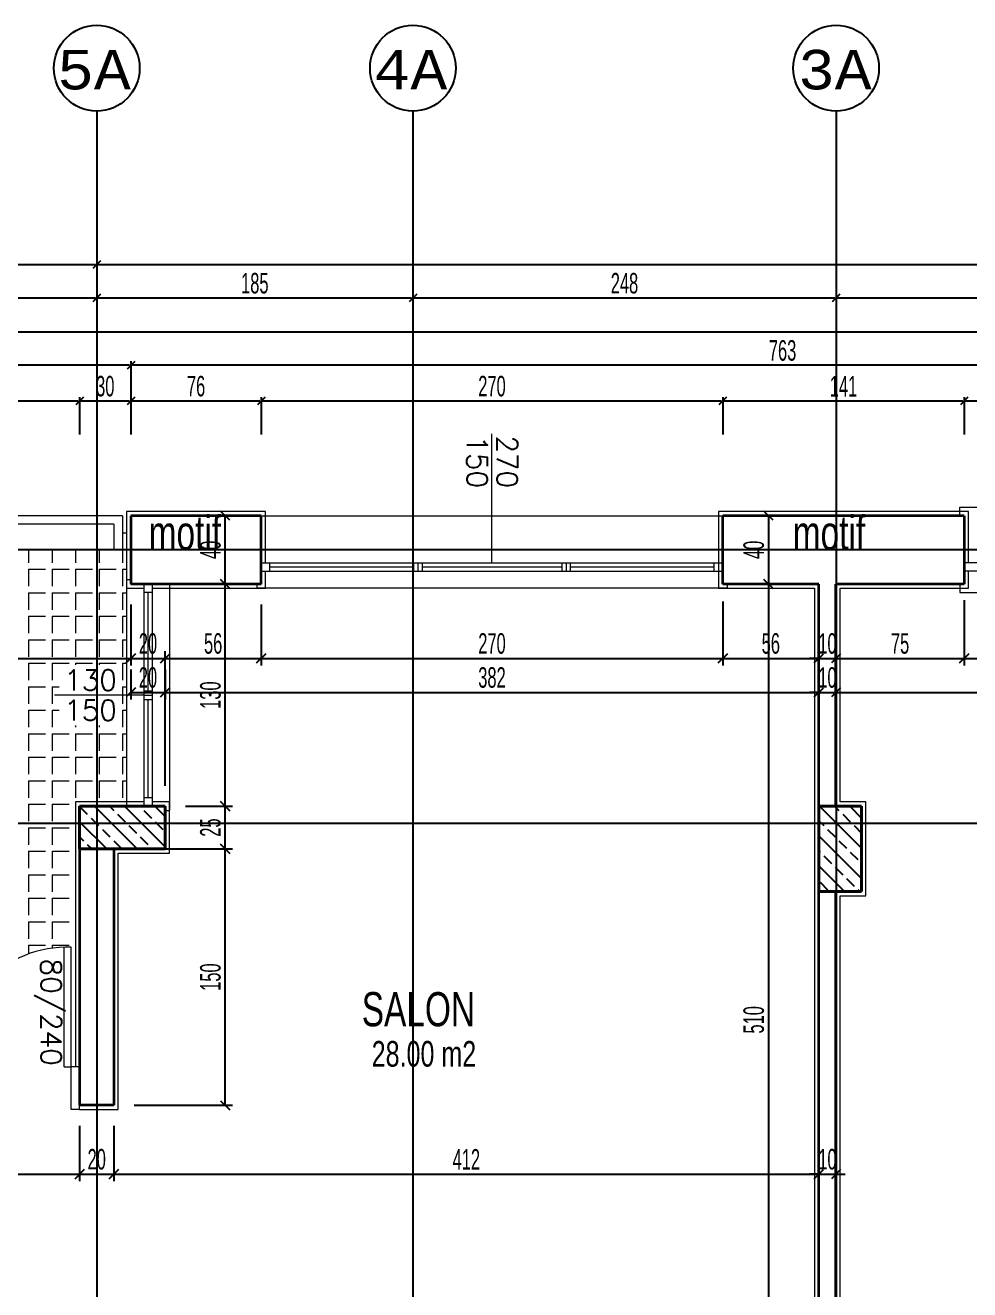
# Model space of a CAD drawing. Header units: inches. Extents: x -7543 to -822, y 102837 to 190349.
# Drawn here: x -831.6242 to -831.5137, y 102837.1038 to 102837.2518 of the extents above; entities that cross this region are included whole.
import ezdxf

# ---------------------------------------------------------------- set-up
doc = ezdxf.new("R2010")
doc.units = ezdxf.units.IN
doc.header["$MEASUREMENT"] = 0
doc.linetypes.add('DASHDOTX2', pattern=[2, 1, -0.5, 0, -0.5])
doc.layers.get('0').update_dxf_attribs({"lineweight": 25})
doc.layers.get('Defpoints').update_dxf_attribs({"lineweight": 25})
for name, color, linetype, lineweight in [('AKS', 1, 'Continuous', 25), ('ICOL', 55, 'Continuous', 25), ('İZ DÜŞÜM', 253, 'Continuous', 20), ('KOLON', 2, 'Continuous', 40), ('SIVA', 150, 'Continuous', 15), ('TARAMA', 8, 'Continuous', 25), ('YAZI', 7, 'Continuous', 25)]:
    doc.layers.add(name, color=color, linetype=linetype, lineweight=lineweight)
for name, color, linetype, lineweight, true_color in [('BALKON', 7, 'Continuous', 20, 0xffaaa9), ('DUVAR', 7, 'Continuous', 35, 0xfc4642), ('KAPI', 7, 'Continuous', 18, 0xffb360), ('PENCERE', 7, 'Continuous', 18, 0xffb360)]:
    doc.layers.add(name, color=color, linetype=linetype, lineweight=lineweight, true_color=true_color)
doc.styles.add('arıal', font='arial.ttf', dxfattribs={"width": 0.7})
doc.styles.add('ISIM', font='monos.ttf', dxfattribs={"width": 1.1, "height": 200})
doc.styles.add('OLCU', font='tromand.shx', dxfattribs={"width": 0.6, "height": 12})
doc.styles.add('TXTX', font='TXTX')

# ---------------------------------------------------------------- blocks, each defined once
blk = doc.blocks.new('_Oblique')
at = {"color": 0, "linetype": 'ByBlock', "lineweight": -2}
blk.add_line((-0.5, -0.5), (0.5, 0.5), dxfattribs=at)
blk = doc.blocks.new('E')
at = {"layer": 'ICOL'}
for p, q in [((0, -3.000000000002046), (0, 25)), ((-2.828427124746668, -2.828427124748032), (2.82842712474303, 2.828427124744394))]:
    blk.add_line(p, q, dxfattribs=at)
blk = doc.blocks.new('D')
at = {"layer": 'ICOL'}
for p, q in [((2.828427124746668, 2.828427124748032), (-2.82842712474303, -2.828427124744394)), ((0, 3.000000000002046), (0, -25))]:
    blk.add_line(p, q, dxfattribs=at)

msp = doc.modelspace()

# ---------------------------------------------------------------- linework, layer by layer
at = {"layer": 'AKS', "linetype": 'DASHDOTX2', "ltscale": 10}
for p, q in [((-831.615877394348, 102837.241780972), (-831.615877394348, 102836.7293249838)), ((-831.5788773943481, 102837.241780972), (-831.5788773943481, 102836.7293249838)), ((-831.5293657724994, 102837.241780972), (-831.5293657724994, 102836.7293249838)), ((-831.6986646402642, 102837.1584307916), (-831.3280608453938, 102837.1584307916))]:
    msp.add_line(p, q, dxfattribs=at)
at = {"layer": 'AKS', "color": 0}
for centre in [(-831.615877394348, 102837.246800972), (-831.5788773943481, 102837.246800972), (-831.5293657724994, 102837.246800972)]:
    msp.add_circle(centre, 0.005019999999999998, dxfattribs=at)
at = {"layer": 'BALKON'}
for p, q in [((-831.6128773943481, 102837.1944307916), (-831.6408773943481, 102837.1944307916)), ((-831.6128773943481, 102837.1944307916), (-831.6128773943481, 102837.1904307916)), ((-831.613877394348, 102837.1934307916), (-831.6408773943481, 102837.1934307916)), ((-831.613877394348, 102837.1934307916), (-831.613877394348, 102837.1904307916)), ((-831.6128773943481, 102837.1904307916), (-831.6408773943481, 102837.1904307916))]:
    msp.add_line(p, q, dxfattribs=at)
at = {"layer": 'Defpoints', "color": 4}
for p, q in [((-831.6128784286427, 102837.1904307916), (-831.6408784286427, 102837.1904307916)), ((-831.4583784286426, 102837.1904307916), (-831.6128784286427, 102837.1904307916))]:
    msp.add_line(p, q, dxfattribs=at)
at = {"layer": 'Defpoints', "color": 6}
for p, q in [((-831.6128784286427, 102837.1904307916), (-831.6408784286427, 102837.1904307916)), ((-831.4583784286426, 102837.1904307916), (-831.6128784286427, 102837.1904307916))]:
    msp.add_line(p, q, dxfattribs=at)
at = {"layer": 'DUVAR'}
for p, q in [((-831.6118773943481, 102837.1944307916), (-831.6118773943481, 102837.1864307916)), ((-831.596627394348, 102837.1944307916), (-831.6118773943481, 102837.1944307916)), ((-831.596627394348, 102837.1864307916), (-831.596627394348, 102837.1944307916)), ((-831.5143773943481, 102837.1944307916), (-831.5426273943481, 102837.1944307916)), ((-831.5426273943481, 102837.1864307916), (-831.5426273943481, 102837.1944307916)), ((-831.5143773943481, 102837.1944307916), (-831.5143773943481, 102837.1864307916)), ((-831.596627394348, 102837.1864307916), (-831.6118773943481, 102837.1864307916)), ((-831.531377394348, 102837.1864307916), (-831.5426273943481, 102837.1864307916)), ((-831.531377394348, 102837.1604307916), (-831.531377394348, 102837.1864307916)), ((-831.5143773943481, 102837.1864307916), (-831.5293773943481, 102837.1864307916)), ((-831.5293773943481, 102837.1604307916), (-831.5293773943481, 102837.1864307916)), ((-831.617877394348, 102837.1554307916), (-831.617877394348, 102837.1254307916)), ((-831.613877394348, 102837.1554307916), (-831.613877394348, 102837.1254307916)), ((-831.531377394348, 102837.0824307916), (-831.531377394348, 102837.1504307916)), ((-831.5293773943481, 102837.0844307916), (-831.5293773943481, 102837.1504307916)), ((-831.613877394348, 102837.1254307916), (-831.617877394348, 102837.1254307916))]:
    msp.add_line(p, q, dxfattribs=at)
at = {"layer": 'ICOL'}
for p, q in [((-831.616033394348, 102837.2237971668), (-831.6517213943481, 102837.2237971668)), ((-831.4075333943481, 102837.2237971668), (-831.615721394348, 102837.2237971668)), ((-831.616033394348, 102837.2198971668), (-831.6517213943481, 102837.2198971668)), ((-831.579033394348, 102837.2198971668), (-831.615721394348, 102837.2198971668)), ((-831.5295217724995, 102837.2198971668), (-831.5787213943481, 102837.2198971668)), ((-831.463533394348, 102837.2198971668), (-831.5292097724995, 102837.2198971668)), ((-831.371533394348, 102837.2159164131), (-831.6517213943481, 102837.2159164131)), ((-831.612033394348, 102837.2120286291), (-831.6517213943481, 102837.2120286291)), ((-831.459533394348, 102837.2120286291), (-831.611721394348, 102837.2120286291)), ((-831.618033394348, 102837.2078466737), (-831.6337213943481, 102837.2078466737)), ((-831.612033394348, 102837.2078466737), (-831.6177213943481, 102837.2078466737)), ((-831.596783394348, 102837.2078466737), (-831.611721394348, 102837.2078466737)), ((-831.542783394348, 102837.2078466737), (-831.5964713943481, 102837.2078466737)), ((-831.5145333943481, 102837.2078466737), (-831.542471394348, 102837.2078466737)), ((-831.4785333943481, 102837.2078466737), (-831.514221394348, 102837.2078466737)), ((-831.600835300895, 102837.1864307916), (-831.600835300895, 102837.1944307916)), ((-831.5372656394459, 102837.1944307916), (-831.5372656394459, 102837.1864307916)), ((-831.600835300895, 102837.1604307916), (-831.600835300895, 102837.1864307916)), ((-831.5372656394459, 102837.1864307916), (-831.5372656394459, 102837.0844307916)), ((-831.647877394348, 102837.1777344196), (-831.6118773943481, 102837.1777344196)), ((-831.6118773943481, 102837.1777344196), (-831.6078773943481, 102837.1777344196)), ((-831.6078773943481, 102837.1777344196), (-831.596627394348, 102837.1777344196)), ((-831.596627394348, 102837.1777344196), (-831.5426273943481, 102837.1777344196)), ((-831.5426273943481, 102837.1777344196), (-831.531377394348, 102837.1777344196)), ((-831.531377394348, 102837.1777344196), (-831.5324573943481, 102837.1777344196)), ((-831.531377394348, 102837.1777344196), (-831.5293773943481, 102837.1777344196)), ((-831.5293773943481, 102837.1777344196), (-831.5143773943481, 102837.1777344196)), ((-831.5293773943481, 102837.1777344196), (-831.5282973943481, 102837.1777344196)), ((-831.5143773943481, 102837.1777344196), (-831.4783773943481, 102837.1777344196)), ((-831.6118773943481, 102837.1737554853), (-831.6078773943481, 102837.1737554853)), ((-831.6078773943481, 102837.1737554853), (-831.531377394348, 102837.1737554853)), ((-831.531377394348, 102837.1737554853), (-831.5324573943481, 102837.1737554853)), ((-831.531377394348, 102837.1737554853), (-831.5293773943481, 102837.1737554853)), ((-831.5293773943481, 102837.1737554853), (-831.4633773943481, 102837.1737554853)), ((-831.5293773943481, 102837.1737554853), (-831.5282973943481, 102837.1737554853)), ((-831.600835300895, 102837.1554307916), (-831.600835300895, 102837.1604307916)), ((-831.600835300895, 102837.1254307916), (-831.600835300895, 102837.1554307916)), ((-831.633877394348, 102837.1173748944), (-831.617877394348, 102837.1173748944)), ((-831.617877394348, 102837.1173748944), (-831.613877394348, 102837.1173748944)), ((-831.613877394348, 102837.1173748944), (-831.531377394348, 102837.1173748944)), ((-831.531377394348, 102837.1173748944), (-831.5324573943481, 102837.1173748944)), ((-831.531377394348, 102837.1173748944), (-831.5293773943481, 102837.1173748944)), ((-831.5293773943481, 102837.1173748944), (-831.5282973943481, 102837.1173748944))]:
    msp.add_line(p, q, dxfattribs=at)
at = {"layer": 'ICOL', "color": 53}
for p, q in [((-831.59985889854, 102837.1944307916), (-831.599995300895, 102837.1944307916)), ((-831.5388866835667, 102837.1944307916), (-831.5381056394458, 102837.1944307916)), ((-831.6004482287447, 102837.1864307916), (-831.599995300895, 102837.1864307916)), ((-831.6004482287447, 102837.1864307916), (-831.599995300895, 102837.1864307916)), ((-831.5388866835667, 102837.1864307916), (-831.5381056394458, 102837.1864307916)), ((-831.5388866835667, 102837.1864307916), (-831.5381056394458, 102837.1864307916)), ((-831.6118773943481, 102837.1840307916), (-831.6118773943481, 102837.1768944196)), ((-831.6118773943481, 102837.1840307916), (-831.6118773943481, 102837.1768944196)), ((-831.596627394348, 102837.1840307916), (-831.596627394348, 102837.1768944196)), ((-831.596627394348, 102837.1840307916), (-831.596627394348, 102837.1768944196)), ((-831.5426273943481, 102837.1843785714), (-831.5426273943481, 102837.1768944196)), ((-831.5426273943481, 102837.1843785714), (-831.5426273943481, 102837.1768944196)), ((-831.5143773943481, 102837.1845487428), (-831.5143773943481, 102837.1768944196)), ((-831.5143773943481, 102837.1845487428), (-831.5143773943481, 102837.1768944196)), ((-831.531377394348, 102837.1797455199), (-831.531377394348, 102837.1785744196)), ((-831.531377394348, 102837.1797455199), (-831.531377394348, 102837.1785744196)), ((-831.6078773943481, 102837.1628307916), (-831.6078773943481, 102837.1785744196)), ((-831.6078773943481, 102837.1628307916), (-831.6078773943481, 102837.1785744196)), ((-831.5293773943481, 102837.1792344196), (-831.5293773943481, 102837.1729154853)), ((-831.5293773943481, 102837.1792344196), (-831.5293773943481, 102837.1729154853)), ((-831.5293773943481, 102837.17920535), (-831.5293773943481, 102837.1785744196)), ((-831.5293773943481, 102837.17920535), (-831.5293773943481, 102837.1785744196)), ((-831.6118773943481, 102837.1764128795), (-831.6118773943481, 102837.1729154853)), ((-831.6078773943481, 102837.1764128795), (-831.6078773943481, 102837.1729154853)), ((-831.6078773943481, 102837.1764128795), (-831.6078773943481, 102837.1729154853)), ((-831.531377394348, 102837.1722124272), (-831.531377394348, 102837.1729154853)), ((-831.531377394348, 102837.1722124272), (-831.531377394348, 102837.1729154853)), ((-831.6054773943481, 102837.1604307916), (-831.599995300895, 102837.1604307916)), ((-831.6054773943481, 102837.1604307916), (-831.599995300895, 102837.1604307916)), ((-831.6114773943481, 102837.1554307916), (-831.599995300895, 102837.1554307916)), ((-831.6114773943481, 102837.1554307916), (-831.599995300895, 102837.1554307916)), ((-831.6114773943481, 102837.1254307916), (-831.599995300895, 102837.1254307916)), ((-831.617877394348, 102837.1230307916), (-831.617877394348, 102837.1165348944)), ((-831.617877394348, 102837.1230307916), (-831.617877394348, 102837.1165348944)), ((-831.613877394348, 102837.1230307916), (-831.613877394348, 102837.1165348944)), ((-831.613877394348, 102837.1230307916), (-831.613877394348, 102837.1165348944)), ((-831.531377394348, 102837.1197748944), (-831.531377394348, 102837.1182148944)), ((-831.531377394348, 102837.1197748944), (-831.531377394348, 102837.1182148944)), ((-831.5293773943481, 102837.1197748944), (-831.5293773943481, 102837.1182148944))]:
    msp.add_line(p, q, dxfattribs=at)
at = {"layer": 'İZ DÜŞÜM'}
for p, q in [((-831.6128773943481, 102837.1924307916), (-831.6123773943481, 102837.1924307916)), ((-831.6238593845859, 102837.1904307916), (-831.6238593845859, 102837.1889187661)), ((-831.6211093845859, 102837.1904307916), (-831.6211093845859, 102837.1889187661)), ((-831.6183593845859, 102837.1904307916), (-831.6183593845859, 102837.1889187661)), ((-831.6156093845859, 102837.1904307916), (-831.6156093845859, 102837.1889187661)), ((-831.6128593845859, 102837.1904307916), (-831.6128593845859, 102837.1889187661)), ((-831.6238593845859, 102837.1881687661), (-831.6238593845859, 102837.1861687661)), ((-831.6238593845859, 102837.1881687661), (-831.621859384586, 102837.1881687661)), ((-831.6211093845859, 102837.1881687661), (-831.6211093845859, 102837.1861687661)), ((-831.6211093845859, 102837.1881687661), (-831.619109384586, 102837.1881687661)), ((-831.6183593845859, 102837.1881687661), (-831.6183593845859, 102837.1861687661)), ((-831.6183593845859, 102837.1881687661), (-831.616359384586, 102837.1881687661)), ((-831.6156093845859, 102837.1881687661), (-831.6156093845859, 102837.1861687661)), ((-831.6156093845859, 102837.1881687661), (-831.613609384586, 102837.1881687661)), ((-831.6128593845859, 102837.1881687661), (-831.6128593845859, 102837.1861687661)), ((-831.6128593845859, 102837.1881687661), (-831.6123773943481, 102837.1881687661)), ((-831.6238593845859, 102837.1854187661), (-831.6238593845859, 102837.1834187661)), ((-831.6238593845859, 102837.1854187661), (-831.621859384586, 102837.1854187661)), ((-831.6211093845859, 102837.1854187661), (-831.6211093845859, 102837.1834187661)), ((-831.6211093845859, 102837.1854187661), (-831.619109384586, 102837.1854187661)), ((-831.6183593845859, 102837.1854187661), (-831.6183593845859, 102837.1834187661)), ((-831.6183593845859, 102837.1854187661), (-831.616359384586, 102837.1854187661)), ((-831.6156093845859, 102837.1854187661), (-831.6156093845859, 102837.1834187661)), ((-831.6156093845859, 102837.1854187661), (-831.613609384586, 102837.1854187661)), ((-831.6128593845859, 102837.1854187661), (-831.6128593845859, 102837.1834187661)), ((-831.6128593845859, 102837.1854187661), (-831.6123773943481, 102837.1854187661)), ((-831.6238593845859, 102837.1826687661), (-831.6238593845859, 102837.1806687661)), ((-831.6238593845859, 102837.1826687661), (-831.621859384586, 102837.1826687661)), ((-831.6211093845859, 102837.1826687661), (-831.6211093845859, 102837.1806687661)), ((-831.6211093845859, 102837.1826687661), (-831.619109384586, 102837.1826687661)), ((-831.6183593845859, 102837.1826687661), (-831.6183593845859, 102837.1806687661)), ((-831.6183593845859, 102837.1826687661), (-831.616359384586, 102837.1826687661)), ((-831.6156093845859, 102837.1826687661), (-831.6156093845859, 102837.1806687661)), ((-831.6156093845859, 102837.1826687661), (-831.613609384586, 102837.1826687661)), ((-831.6128593845859, 102837.1826687661), (-831.6128593845859, 102837.1806687661)), ((-831.6128593845859, 102837.1826687661), (-831.6123773943481, 102837.1826687661)), ((-831.6238593845859, 102837.1799187661), (-831.6238593845859, 102837.1779187661)), ((-831.6238593845859, 102837.1799187661), (-831.621859384586, 102837.1799187661)), ((-831.6211093845859, 102837.1799187661), (-831.6211093845859, 102837.1779187661)), ((-831.6211093845859, 102837.1799187661), (-831.619109384586, 102837.1799187661)), ((-831.6183593845859, 102837.1799187661), (-831.6183593845859, 102837.1779187661)), ((-831.6183593845859, 102837.1799187661), (-831.616359384586, 102837.1799187661)), ((-831.6156093845859, 102837.1799187661), (-831.6156093845859, 102837.1779187661)), ((-831.6156093845859, 102837.1799187661), (-831.613609384586, 102837.1799187661)), ((-831.6128593845859, 102837.1799187661), (-831.6128593845859, 102837.1779187661)), ((-831.6128593845859, 102837.1799187661), (-831.6123773943481, 102837.1799187661)), ((-831.6238593845859, 102837.1771687661), (-831.6238593845859, 102837.1751687661)), ((-831.6238593845859, 102837.1771687661), (-831.621859384586, 102837.1771687661)), ((-831.6211093845859, 102837.1771687661), (-831.6211093845859, 102837.1751687661)), ((-831.6211093845859, 102837.1771687661), (-831.619109384586, 102837.1771687661)), ((-831.6183593845859, 102837.1771687661), (-831.6183593845859, 102837.1769747283)), ((-831.6183593845859, 102837.1771687661), (-831.616359384586, 102837.1771687661)), ((-831.6156093845859, 102837.1771687661), (-831.6156093845859, 102837.1769747283)), ((-831.6156093845859, 102837.1771687661), (-831.613609384586, 102837.1771687661)), ((-831.6128593845859, 102837.1771687661), (-831.6128593845859, 102837.1751687661)), ((-831.6128593845859, 102837.1771687661), (-831.6123773943481, 102837.1771687661)), ((-831.6238593845859, 102837.1744187661), (-831.6238593845859, 102837.1724187661)), ((-831.6238593845859, 102837.1744187661), (-831.621859384586, 102837.1744187661)), ((-831.6211093845859, 102837.1744187661), (-831.6211093845859, 102837.1724187661)), ((-831.6211093845859, 102837.1744187661), (-831.6202864222641, 102837.1744187661)), ((-831.6128593845859, 102837.1744187661), (-831.6128593845859, 102837.1724187661)), ((-831.6128593845859, 102837.1744187661), (-831.6123773943481, 102837.1744187661)), ((-831.6238593845859, 102837.1716687661), (-831.6238593845859, 102837.1696687661)), ((-831.6238593845859, 102837.1716687661), (-831.621859384586, 102837.1716687661)), ((-831.6211093845859, 102837.1716687661), (-831.6211093845859, 102837.1696687661)), ((-831.6211093845859, 102837.1716687661), (-831.6202864222641, 102837.1716687661)), ((-831.6128593845859, 102837.1716687661), (-831.6128593845859, 102837.1696687661)), ((-831.6128593845859, 102837.1716687661), (-831.6123773943481, 102837.1716687661)), ((-831.6183593845859, 102837.1698581815), (-831.6183593845859, 102837.1696687661)), ((-831.6156093845859, 102837.1698581815), (-831.6156093845859, 102837.1696687661)), ((-831.6238593845859, 102837.1689187661), (-831.6238593845859, 102837.1669187661)), ((-831.6238593845859, 102837.1689187661), (-831.621859384586, 102837.1689187661)), ((-831.6211093845859, 102837.1689187661), (-831.6211093845859, 102837.1669187661)), ((-831.6211093845859, 102837.1689187661), (-831.619109384586, 102837.1689187661)), ((-831.6183593845859, 102837.1689187661), (-831.6183593845859, 102837.1669187661)), ((-831.6183593845859, 102837.1689187661), (-831.616359384586, 102837.1689187661)), ((-831.6156093845859, 102837.1689187661), (-831.6156093845859, 102837.1669187661)), ((-831.6156093845859, 102837.1689187661), (-831.613609384586, 102837.1689187661)), ((-831.6128593845859, 102837.1689187661), (-831.6128593845859, 102837.1669187661)), ((-831.6128593845859, 102837.1689187661), (-831.6123773943481, 102837.1689187661)), ((-831.6238593845859, 102837.1661687661), (-831.6238593845859, 102837.1641687661)), ((-831.6238593845859, 102837.1661687661), (-831.621859384586, 102837.1661687661)), ((-831.6211093845859, 102837.1661687661), (-831.6211093845859, 102837.1641687661)), ((-831.6211093845859, 102837.1661687661), (-831.619109384586, 102837.1661687661)), ((-831.6183593845859, 102837.1661687661), (-831.6183593845859, 102837.1641687661)), ((-831.6183593845859, 102837.1661687661), (-831.616359384586, 102837.1661687661)), ((-831.6156093845859, 102837.1661687661), (-831.6156093845859, 102837.1641687661)), ((-831.6156093845859, 102837.1661687661), (-831.613609384586, 102837.1661687661)), ((-831.6128593845859, 102837.1661687661), (-831.6128593845859, 102837.1641687661)), ((-831.6128593845859, 102837.1661687661), (-831.6123773943481, 102837.1661687661)), ((-831.6238593845859, 102837.1634187661), (-831.6238593845859, 102837.1614187661)), ((-831.6238593845859, 102837.1634187661), (-831.621859384586, 102837.1634187661)), ((-831.6211093845859, 102837.1634187661), (-831.6211093845859, 102837.1614187661)), ((-831.6211093845859, 102837.1634187661), (-831.619109384586, 102837.1634187661)), ((-831.6183593845859, 102837.1634187661), (-831.6183593845859, 102837.1614187661)), ((-831.6183593845859, 102837.1634187661), (-831.616359384586, 102837.1634187661)), ((-831.6156093845859, 102837.1634187661), (-831.6156093845859, 102837.1614187661)), ((-831.6156093845859, 102837.1634187661), (-831.613609384586, 102837.1634187661)), ((-831.6128593845859, 102837.1634187661), (-831.6128593845859, 102837.1614187661)), ((-831.6128593845859, 102837.1634187661), (-831.6123773943481, 102837.1634187661)), ((-831.6238593845859, 102837.1606687661), (-831.6238593845859, 102837.1586687661)), ((-831.6238593845859, 102837.1606687661), (-831.621859384586, 102837.1606687661)), ((-831.6211093845859, 102837.1606687661), (-831.6211093845859, 102837.1586687661)), ((-831.6211093845859, 102837.1606687661), (-831.619109384586, 102837.1606687661)), ((-831.6238593845859, 102837.1579187661), (-831.6238593845859, 102837.1559187661)), ((-831.6238593845859, 102837.1579187661), (-831.621859384586, 102837.1579187661)), ((-831.6211093845859, 102837.1579187661), (-831.6211093845859, 102837.1559187661)), ((-831.6211093845859, 102837.1579187661), (-831.619109384586, 102837.1579187661)), ((-831.6238593845859, 102837.1551687661), (-831.6238593845859, 102837.1531687661)), ((-831.6238593845859, 102837.1551687661), (-831.621859384586, 102837.1551687661)), ((-831.6211093845859, 102837.1551687661), (-831.6211093845859, 102837.1531687661)), ((-831.6211093845859, 102837.1551687661), (-831.619109384586, 102837.1551687661)), ((-831.6238593845859, 102837.1524187661), (-831.6238593845859, 102837.1504187661)), ((-831.6238593845859, 102837.1524187661), (-831.621859384586, 102837.1524187661)), ((-831.6211093845859, 102837.1524187661), (-831.6211093845859, 102837.1504187661)), ((-831.6211093845859, 102837.1524187661), (-831.619109384586, 102837.1524187661)), ((-831.6238593845859, 102837.1496687661), (-831.6238593845859, 102837.1476687661)), ((-831.6238593845859, 102837.1496687661), (-831.621859384586, 102837.1496687661)), ((-831.6211093845859, 102837.1496687661), (-831.6211093845859, 102837.1476687661)), ((-831.6211093845859, 102837.1496687661), (-831.619109384586, 102837.1496687661)), ((-831.6238593845859, 102837.1469187661), (-831.6238593845859, 102837.1449187661)), ((-831.6238593845859, 102837.1469187661), (-831.621859384586, 102837.1469187661)), ((-831.6211093845859, 102837.1469187661), (-831.6211093845859, 102837.1449187661)), ((-831.6211093845859, 102837.1469187661), (-831.619109384586, 102837.1469187661)), ((-831.6238593845859, 102837.1441687661), (-831.6238593845859, 102837.1431419338)), ((-831.6238593845859, 102837.1441687661), (-831.621859384586, 102837.1441687661)), ((-831.6211093845859, 102837.1441687661), (-831.6211093845859, 102837.1438127726)), ((-831.6211093845859, 102837.1441687661), (-831.619109384586, 102837.1441687661))]:
    msp.add_line(p, q, dxfattribs=at)
at = {"layer": 'KAPI'}
for p, q in [((-831.6196773943481, 102837.1299307916), (-831.6196773943481, 102837.1439307916)), ((-831.618877394348, 102837.1299307916), (-831.618877394348, 102837.1439307916)), ((-831.6196773943481, 102837.1299307916), (-831.618877394348, 102837.1299307916)), ((-831.618877394348, 102837.1249307916), (-831.618877394348, 102837.1299307916)), ((-831.617877394348, 102837.1299307916), (-831.618877394348, 102837.1299307916)), ((-831.617877394348, 102837.1249307916), (-831.617877394348, 102837.1299307916)), ((-831.617877394348, 102837.1249307916), (-831.618877394348, 102837.1249307916))]:
    msp.add_line(p, q, dxfattribs=at)
msp.add_arc((-831.619277394348, 102837.1303307916), 0.01360588108135596, 88.31531568196584, 181.6846843657614, dxfattribs=at)
at = {"layer": 'KOLON'}
for p, q in [((-831.6078773943481, 102837.1604307916), (-831.617877394348, 102837.1604307916)), ((-831.617877394348, 102837.1604307916), (-831.617877394348, 102837.1554307916)), ((-831.6078773943481, 102837.1554307916), (-831.6078773943481, 102837.1604307916)), ((-831.5263773943481, 102837.1604307916), (-831.531377394348, 102837.1604307916)), ((-831.531377394348, 102837.1604307916), (-831.531377394348, 102837.1504307916)), ((-831.5263773943481, 102837.1504307916), (-831.5263773943481, 102837.1604307916)), ((-831.617877394348, 102837.1554307916), (-831.6078773943481, 102837.1554307916)), ((-831.531377394348, 102837.1504307916), (-831.5263773943481, 102837.1504307916))]:
    msp.add_line(p, q, dxfattribs=at)
at = {"layer": 'PENCERE'}
for p, q in [((-831.5696273943481, 102837.1889307916), (-831.5696273943481, 102837.2040066791)), ((-831.596627394348, 102837.1944307916), (-831.5426273943481, 102837.1944307916)), ((-831.5148773943481, 102837.1944307916), (-831.5148773943481, 102837.1954307916)), ((-831.5148773943481, 102837.1954307916), (-831.4778773943481, 102837.1954307916)), ((-831.596627394348, 102837.1889307916), (-831.5426273943481, 102837.1889307916)), ((-831.5956273943481, 102837.1879307916), (-831.5956273943481, 102837.1889307916)), ((-831.5956273943481, 102837.1884307916), (-831.5787940610147, 102837.1884307916)), ((-831.5787940610147, 102837.1889307916), (-831.5787940610147, 102837.1879307916)), ((-831.5782940610147, 102837.1889307916), (-831.5782940610147, 102837.1879307916)), ((-831.5777940610147, 102837.1889307916), (-831.5777940610147, 102837.1879307916)), ((-831.5777940610147, 102837.1884307916), (-831.5614607276814, 102837.1884307916)), ((-831.5614607276814, 102837.1889307916), (-831.5614607276814, 102837.1879307916)), ((-831.5609607276814, 102837.1889307916), (-831.5609607276814, 102837.1879307916)), ((-831.5604607276814, 102837.1889307916), (-831.5604607276814, 102837.1879307916)), ((-831.5604607276814, 102837.1884307916), (-831.543627394348, 102837.1884307916)), ((-831.543627394348, 102837.1879307916), (-831.543627394348, 102837.1889307916)), ((-831.4783773943481, 102837.1889307916), (-831.5143773943481, 102837.1889307916)), ((-831.6118773943481, 102837.1869307916), (-831.6123773943481, 102837.1869307916)), ((-831.6123773943481, 102837.1869307916), (-831.6123773943481, 102837.1604307916)), ((-831.596627394348, 102837.1879307916), (-831.5426273943481, 102837.1879307916)), ((-831.4783773943481, 102837.1879307916), (-831.5143773943481, 102837.1879307916)), ((-831.610377394348, 102837.1864307916), (-831.610377394348, 102837.1604307916)), ((-831.609377394348, 102837.1864307916), (-831.609377394348, 102837.1604307916)), ((-831.6073773943481, 102837.1864307916), (-831.6073773943481, 102837.1599307916)), ((-831.597127394348, 102837.1864307916), (-831.597127394348, 102837.1859307916)), ((-831.5421273943481, 102837.1859307916), (-831.597127394348, 102837.1859307916)), ((-831.5421273943481, 102837.1864307916), (-831.5421273943481, 102837.1859307916)), ((-831.5148773943481, 102837.1864307916), (-831.5148773943481, 102837.1854307916)), ((-831.609377394348, 102837.1854307916), (-831.610377394348, 102837.1854307916)), ((-831.609877394348, 102837.1854307916), (-831.609877394348, 102837.1739307916)), ((-831.5148773943481, 102837.1854307916), (-831.4778773943481, 102837.1854307916)), ((-831.610377394348, 102837.1739307916), (-831.609377394348, 102837.1739307916)), ((-831.610377394348, 102837.1734307916), (-831.620811522638, 102837.1734307916)), ((-831.610377394348, 102837.1734307916), (-831.609377394348, 102837.1734307916)), ((-831.610377394348, 102837.1729307916), (-831.609377394348, 102837.1729307916)), ((-831.609877394348, 102837.1729307916), (-831.609877394348, 102837.1614307916)), ((-831.610377394348, 102837.1614307916), (-831.609377394348, 102837.1614307916)), ((-831.6078773943481, 102837.1599307916), (-831.6073773943481, 102837.1599307916))]:
    msp.add_line(p, q, dxfattribs=at)
at = {"layer": 'SIVA'}
for p, q in [((-831.5961273943481, 102837.1949307916), (-831.6123773943481, 102837.1949307916)), ((-831.6123773943481, 102837.1949307916), (-831.6123773943481, 102837.1859307916)), ((-831.5961273943481, 102837.1889307916), (-831.5961273943481, 102837.1949307916)), ((-831.5138773943481, 102837.1949307916), (-831.5431273943481, 102837.1949307916)), ((-831.5431273943481, 102837.1949307916), (-831.5431273943481, 102837.1859307916)), ((-831.5138773943481, 102837.1889307916), (-831.5138773943481, 102837.1949307916)), ((-831.5961273943481, 102837.1859307916), (-831.5961273943481, 102837.1879307916)), ((-831.5138773943481, 102837.1859307916), (-831.5138773943481, 102837.1879307916)), ((-831.6123773943481, 102837.1859307916), (-831.610377394348, 102837.1859307916)), ((-831.609377394348, 102837.1859307916), (-831.5961273943481, 102837.1859307916)), ((-831.5431273943481, 102837.1859307916), (-831.531877394348, 102837.1859307916)), ((-831.531877394348, 102837.1859307916), (-831.531877394348, 102837.1599307916)), ((-831.528877394348, 102837.1609307916), (-831.528877394348, 102837.1859307916)), ((-831.528877394348, 102837.1859307916), (-831.5138773943481, 102837.1859307916)), ((-831.618377394348, 102837.1609307916), (-831.618377394348, 102837.1549307916)), ((-831.610377394348, 102837.1609307916), (-831.618377394348, 102837.1609307916)), ((-831.6073773943481, 102837.1609307916), (-831.609377394348, 102837.1609307916)), ((-831.6073773943481, 102837.1549307916), (-831.6073773943481, 102837.1609307916)), ((-831.531877394348, 102837.1609307916), (-831.531877394348, 102837.1499307916)), ((-831.5258773943481, 102837.1609307916), (-831.528877394348, 102837.1609307916)), ((-831.5258773943481, 102837.1499307916), (-831.5258773943481, 102837.1609307916)), ((-831.618377394348, 102837.1559307916), (-831.618377394348, 102837.1299307916)), ((-831.613377394348, 102837.1549307916), (-831.6073773943481, 102837.1549307916)), ((-831.613377394348, 102837.1249307916), (-831.613377394348, 102837.1549307916)), ((-831.531877394348, 102837.1509307916), (-831.531877394348, 102837.0849307916)), ((-831.528877394348, 102837.0849307916), (-831.528877394348, 102837.1499307916)), ((-831.528877394348, 102837.1499307916), (-831.5258773943481, 102837.1499307916)), ((-831.617877394348, 102837.1249307916), (-831.613377394348, 102837.1249307916))]:
    msp.add_line(p, q, dxfattribs=at)
at = {"layer": 'TARAMA'}
for p, q in [((-831.6178614649453, 102837.1603693251), (-831.6169775814689, 102837.1594854417)), ((-831.6161551644284, 102837.1604307916), (-831.6111551644284, 102837.1554307916)), ((-831.6143873974725, 102837.1604307916), (-831.6138839893013, 102837.1599273834)), ((-831.6126196305224, 102837.1604307916), (-831.6078773943481, 102837.1556885554)), ((-831.6108518635665, 102837.1604307916), (-831.6107903971335, 102837.1603693251)), ((-831.6090840966166, 102837.1604307916), (-831.6078773943481, 102837.1592240893)), ((-831.531302350686, 102837.1604307916), (-831.5263773943481, 102837.1555058352)), ((-831.5295345837301, 102837.1604307916), (-831.5290311755589, 102837.1599273834)), ((-831.5277668167801, 102837.1604307916), (-831.5263773943481, 102837.1590413691)), ((-831.6165356397306, 102837.1590434999), (-831.6156517562541, 102837.1581596165)), ((-831.613442047563, 102837.1594854417), (-831.6125581640865, 102837.1586015582)), ((-831.6103484553953, 102837.1599273834), (-831.6094645719188, 102837.1590434999)), ((-831.5285892338206, 102837.1594854417), (-831.5277053503441, 102837.1586015582)), ((-831.617877394348, 102837.1586174876), (-831.6146906983344, 102837.1554307916)), ((-831.6152098145159, 102837.1577176747), (-831.6143259310395, 102837.1568337912)), ((-831.6121162223483, 102837.1581596165), (-831.6112323388718, 102837.157275733)), ((-831.6090226301806, 102837.1586015582), (-831.6081387467041, 102837.1577176747)), ((-831.531377394348, 102837.1587380683), (-831.5307989425118, 102837.1581596165)), ((-831.5303570007735, 102837.1577176747), (-831.529473117297, 102837.1568337912)), ((-831.5272634086059, 102837.1581596165), (-831.5263795251294, 102837.157275733)), ((-831.617877394348, 102837.1568497206), (-831.6174195232071, 102837.1563918495)), ((-831.6169775814689, 102837.1559499078), (-831.6164584652843, 102837.1554307916)), ((-831.6138839893013, 102837.1563918495), (-831.6130001058248, 102837.155507966)), ((-831.6107903971335, 102837.1568337912), (-831.609906513657, 102837.1559499078)), ((-831.531377394348, 102837.1569703013), (-831.5263773943481, 102837.1519703013)), ((-831.5290311755589, 102837.1563918495), (-831.5281472920824, 102837.155507966)), ((-831.6094645719188, 102837.155507966), (-831.6093873974725, 102837.1554307916)), ((-831.531377394348, 102837.1552025344), (-831.53124088425, 102837.1550660243)), ((-831.5307989425118, 102837.1546240826), (-831.5299150590353, 102837.1537401991)), ((-831.5277053503441, 102837.1550660243), (-831.5268214668677, 102837.1541821408)), ((-831.531377394348, 102837.1534347674), (-831.528373418498, 102837.1504307916)), ((-831.5294731172971, 102837.1532982573), (-831.5285892338206, 102837.1524143738)), ((-831.5263795251294, 102837.1537401991), (-831.5263773943481, 102837.1537380683)), ((-831.53124088425, 102837.1515304904), (-831.5303570007735, 102837.1506466069)), ((-831.5281472920824, 102837.1519724321), (-831.5272634086059, 102837.1510885486)), ((-831.5268214668677, 102837.1506466069), (-831.526605651542, 102837.1504307916))]:
    msp.add_line(p, q, dxfattribs=at)

# ---------------------------------------------------------------- block references
at = {"layer": 'ICOL'}
for name, p, xscale, yscale, zscale, rotation in [('E', (-831.615877394348, 102837.2237971668), 0.0001559999999471984, 0.0001559999999471984, 0.0001559999999471984, 180), ('E', (-831.615877394348, 102837.2198971668), 0.0001559999999471984, 0.0001559999999471984, 0.0001559999999471984, 180), ('E', (-831.5788773943481, 102837.2198971668), 0.0001559999999471984, 0.0001559999999471984, 0.0001559999999471984, 180), ('E', (-831.5293657724994, 102837.2198971668), 0.0001559999999471984, 0.0001559999999471984, 0.0001559999999471984, 180), ('E', (-831.6118773943481, 102837.2120286291), 0.0001559999999471984, 0.0001559999999471984, 0.0001559999999471984, 180), ('E', (-831.617877394348, 102837.2078466737), 0.0001559999999471984, 0.0001559999999471984, 0.0001559999999471984, 180), ('E', (-831.6118773943481, 102837.2078466737), 0.0001559999999471984, 0.0001559999999471984, 0.0001559999999471984, 180), ('E', (-831.596627394348, 102837.2078466737), 0.0001559999999471984, 0.0001559999999471984, 0.0001559999999471984, 180), ('E', (-831.5426273943481, 102837.2078466737), 0.0001559999999471984, 0.0001559999999471984, 0.0001559999999471984, 180), ('E', (-831.5143773943481, 102837.2078466737), 0.0001559999999471984, 0.0001559999999471984, 0.0001559999999471984, 180), ('_Oblique', (-831.600835300895, 102837.1944307916), 0.001080000001820736, 0.001080000001820736, 0.001080000001820736, 90), ('_Oblique', (-831.5372656394459, 102837.1944307916), 0.001080000001820736, 0.001080000001820736, 0.001080000001820736, 90), ('_Oblique', (-831.600835300895, 102837.1864307916), 0.001080000001820736, 0.001080000001820736, 0.001080000001820736, 270), ('_Oblique', (-831.600835300895, 102837.1864307916), 0.001080000001820736, 0.001080000001820736, 0.001080000001820736, 90), ('_Oblique', (-831.5372656394459, 102837.1864307916), 0.001080000001820736, 0.001080000001820736, 0.001080000001820736, 90), ('_Oblique', (-831.5372656394459, 102837.1864307916), 0.001080000001820736, 0.001080000001820736, 0.001080000001820736, 270), ('_Oblique', (-831.6118773943481, 102837.1777344196), 0.001080000000001746, 0.001080000000001746, 0.001080000000001746, 180), ('_Oblique', (-831.6078773943481, 102837.1777344196), 0.001080000000001746, 0.001080000000001746, 0.001080000000001746, 180), ('_Oblique', (-831.596627394348, 102837.1777344196), 0.001080000000001746, 0.001080000000001746, 0.001080000000001746, 180), ('_Oblique', (-831.5426273943481, 102837.1777344196), 0.001080000000001746, 0.001080000000001746, 0.001080000000001746, 180), ('_Oblique', (-831.5293773943481, 102837.1777344196), 0.001080000000001746, 0.001080000000001746, 0.001080000000001746, 180), ('_Oblique', (-831.5293773943481, 102837.1777344196), 0.001080000000001746, 0.001080000000001746, 0.001080000000001746, 180), ('_Oblique', (-831.5143773943481, 102837.1777344196), 0.001080000000001746, 0.001080000000001746, 0.001080000000001746, 180), ('_Oblique', (-831.6118773943481, 102837.1737554853), 0.001080000000001746, 0.001080000000001746, 0.001080000000001746, 180), ('_Oblique', (-831.6078773943481, 102837.1737554853), 0.001080000000001746, 0.001080000000001746, 0.001080000000001746, 180), ('_Oblique', (-831.5293773943481, 102837.1737554853), 0.001080000000001746, 0.001080000000001746, 0.001080000000001746, 180), ('_Oblique', (-831.5293773943481, 102837.1737554853), 0.001080000000001746, 0.001080000000001746, 0.001080000000001746, 180), ('_Oblique', (-831.600835300895, 102837.1604307916), 0.001080000001820736, 0.001080000001820736, 0.001080000001820736, 270), ('_Oblique', (-831.600835300895, 102837.1604307916), 0.001080000001820736, 0.001080000001820736, 0.001080000001820736, 90), ('_Oblique', (-831.600835300895, 102837.1554307916), 0.001080000001820736, 0.001080000001820736, 0.001080000001820736, 270), ('_Oblique', (-831.600835300895, 102837.1554307916), 0.001080000001820736, 0.001080000001820736, 0.001080000001820736, 90), ('_Oblique', (-831.600835300895, 102837.1254307916), 0.001080000001820736, 0.001080000001820736, 0.001080000001820736, 270), ('_Oblique', (-831.617877394348, 102837.1173748944), 0.001080000000001746, 0.001080000000001746, 0.001080000000001746, 180), ('_Oblique', (-831.613877394348, 102837.1173748944), 0.001080000000001746, 0.001080000000001746, 0.001080000000001746, 180), ('_Oblique', (-831.5293773943481, 102837.1173748944), 0.001080000000001746, 0.001080000000001746, 0.001080000000001746, 180)]:
    msp.add_blockref(name, p, dxfattribs=dict(at, xscale=xscale, yscale=yscale, zscale=zscale, rotation=rotation))
for name, p, xscale, yscale, zscale in [('D', (-831.615877394348, 102837.2237971668), 0.0001559999999471984, 0.0001559999999471984, 0.0001559999999471984), ('D', (-831.615877394348, 102837.2198971668), 0.0001559999999471984, 0.0001559999999471984, 0.0001559999999471984), ('D', (-831.5788773943481, 102837.2198971668), 0.0001559999999471984, 0.0001559999999471984, 0.0001559999999471984), ('D', (-831.5293657724994, 102837.2198971668), 0.0001559999999471984, 0.0001559999999471984, 0.0001559999999471984), ('D', (-831.6118773943481, 102837.2120286291), 0.0001559999999471984, 0.0001559999999471984, 0.0001559999999471984), ('D', (-831.617877394348, 102837.2078466737), 0.0001559999999471984, 0.0001559999999471984, 0.0001559999999471984), ('D', (-831.6118773943481, 102837.2078466737), 0.0001559999999471984, 0.0001559999999471984, 0.0001559999999471984), ('D', (-831.596627394348, 102837.2078466737), 0.0001559999999471984, 0.0001559999999471984, 0.0001559999999471984), ('D', (-831.5426273943481, 102837.2078466737), 0.0001559999999471984, 0.0001559999999471984, 0.0001559999999471984), ('D', (-831.5143773943481, 102837.2078466737), 0.0001559999999471984, 0.0001559999999471984, 0.0001559999999471984), ('_Oblique', (-831.6118773943481, 102837.1777344196), 0.001080000000001746, 0.001080000000001746, 0.001080000000001746), ('_Oblique', (-831.6078773943481, 102837.1777344196), 0.001080000000001746, 0.001080000000001746, 0.001080000000001746), ('_Oblique', (-831.596627394348, 102837.1777344196), 0.001080000000001746, 0.001080000000001746, 0.001080000000001746), ('_Oblique', (-831.5426273943481, 102837.1777344196), 0.001080000000001746, 0.001080000000001746, 0.001080000000001746), ('_Oblique', (-831.531377394348, 102837.1777344196), 0.001080000000001746, 0.001080000000001746, 0.001080000000001746), ('_Oblique', (-831.531377394348, 102837.1777344196), 0.001080000000001746, 0.001080000000001746, 0.001080000000001746), ('_Oblique', (-831.5143773943481, 102837.1777344196), 0.001080000000001746, 0.001080000000001746, 0.001080000000001746), ('_Oblique', (-831.6078773943481, 102837.1737554853), 0.001080000000001746, 0.001080000000001746, 0.001080000000001746), ('_Oblique', (-831.531377394348, 102837.1737554853), 0.001080000000001746, 0.001080000000001746, 0.001080000000001746), ('_Oblique', (-831.531377394348, 102837.1737554853), 0.001080000000001746, 0.001080000000001746, 0.001080000000001746), ('_Oblique', (-831.617877394348, 102837.1173748944), 0.001080000000001746, 0.001080000000001746, 0.001080000000001746), ('_Oblique', (-831.613877394348, 102837.1173748944), 0.001080000000001746, 0.001080000000001746, 0.001080000000001746), ('_Oblique', (-831.531377394348, 102837.1173748944), 0.001080000000001746, 0.001080000000001746, 0.001080000000001746), ('_Oblique', (-831.531377394348, 102837.1173748944), 0.001080000000001746, 0.001080000000001746, 0.001080000000001746)]:
    msp.add_blockref(name, p, dxfattribs=dict(at, xscale=xscale, yscale=yscale, zscale=zscale))

# ---------------------------------------------------------------- texts
at = {"layer": 'AKS', "style": 'ISIM', "width": 1.1}
for s, p in [('5A', (-831.6205070806467, 102837.2443199781)), ('4A', (-831.5834742279895, 102837.2443199781)), ('3A', (-831.5338198609029, 102837.2443199781))]:
    msp.add_text(s, height=0.004619999999999998, dxfattribs=at).set_placement(p)
at = {"layer": 'ICOL', "char_height": 0.0024, "attachment_point": 5, "style": 'OLCU'}
for s, insert in [('\\A1;185', (-831.5973773943481, 102837.2216251668)), ('\\A1;248', (-831.5541215834237, 102837.2216251668)), ('\\A1;763', (-831.535627394348, 102837.2137566291)), ('\\A1;30', (-831.614877394348, 102837.2095746737)), ('\\A1;76', (-831.6042523943481, 102837.2095746737)), ('\\A1;270', (-831.5696273943481, 102837.2095746737)), ('\\A1;141', (-831.528502394348, 102837.2095746737)), ('\\A1;20', (-831.609877394348, 102837.1794624196)), ('\\A1;56', (-831.602252394348, 102837.1794624196)), ('\\A1;270', (-831.5696273943481, 102837.1794624196)), ('\\A1;56', (-831.5370023943481, 102837.1794624196)), ('\\A1;10', (-831.5303773943481, 102837.1794624196)), ('\\A1;75', (-831.521877394348, 102837.1794624196)), ('\\A1;20', (-831.609877394348, 102837.1754834853)), ('\\A1;382', (-831.5696273943481, 102837.1754834853)), ('\\A1;10', (-831.5303773943481, 102837.1754834853)), ('\\A1;20', (-831.615877394348, 102837.1191028944)), ('\\A1;412', (-831.572627394348, 102837.1191028944)), ('\\A1;10', (-831.5303773943481, 102837.1191028944))]:
    msp.add_mtext(s, dxfattribs=dict(at, insert=insert))
at = {"layer": 'ICOL', "char_height": 0.0024, "attachment_point": 5, "rotation": 90, "style": 'OLCU'}
for s, insert in [('\\A1;40', (-831.602563300895, 102837.1904307916)), ('\\A1;40', (-831.5389936394458, 102837.1904307916)), ('\\A1;130', (-831.602563300895, 102837.1734307916)), ('\\A1;25', (-831.602563300895, 102837.1579307916)), ('\\A1;150', (-831.602563300895, 102837.1404307916)), ('\\A1;510', (-831.5389936394458, 102837.1354307916))]:
    msp.add_mtext(s, dxfattribs=dict(at, insert=insert))
at = {"layer": 'KAPI', "style": 'TXTX'}
msp.add_text('80/240', height=0.002399999999999999, rotation=270, dxfattribs=at).set_placement((-831.6224060742245, 102837.1425977051))
at = {"layer": 'PENCERE', "style": 'TXTX'}
for s, p in [('150', (-831.5725713310616, 102837.2038230127)), ('270', (-831.5690547842933, 102837.2038230127))]:
    msp.add_text(s, height=0.0024, rotation=270, dxfattribs=at).set_placement(p)
for s, p in [('130', (-831.6196864222642, 102837.1739747283)), ('150', (-831.6196864222642, 102837.1704581815))]:
    msp.add_text(s, height=0.0024, dxfattribs=at).set_placement(p)
at = {"layer": 'YAZI', "style": 'arıal', "width": 0.7}
for s, height, p in [('motif', 0.004, (-831.609803036031, 102837.1904280631)), ('motif', 0.004, (-831.5344387777415, 102837.1904280631)), ('SALON', 0.004, (-831.584866052016, 102837.1346750728)), ('28.00 m2', 0.003, (-831.5837020695215, 102837.1299516865, -0.011684))]:
    msp.add_text(s, height=height, dxfattribs=at).set_placement(p)

doc.saveas('drawing.dxf')
